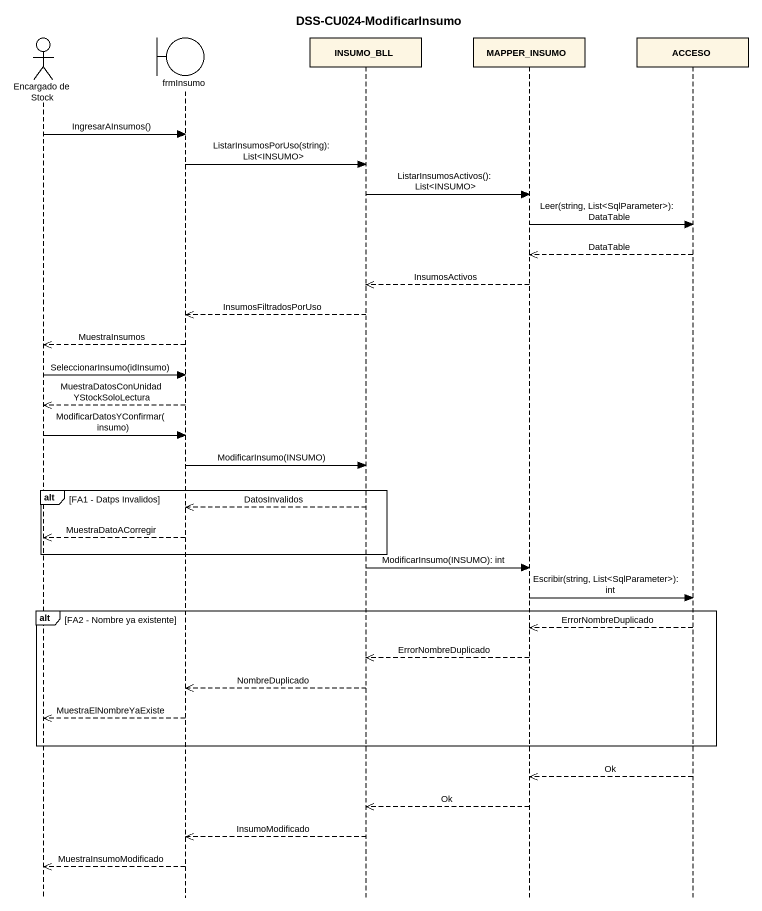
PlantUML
@startuml
title DSS-CU024-ModificarInsumo
hide footbox
actor "Encargado de Stock" as Encargado_de_Stock
boundary frmInsumo
participant INSUMO_BLL
participant MAPPER_INSUMO
participant ACCESO

Encargado_de_Stock -> frmInsumo : IngresarAInsumos()
frmInsumo -> INSUMO_BLL : ListarInsumosPorUso(string): List<INSUMO>
INSUMO_BLL -> MAPPER_INSUMO : ListarInsumosActivos(): List<INSUMO>
MAPPER_INSUMO -> ACCESO : Leer(string, List<SqlParameter>): DataTable
ACCESO -->> MAPPER_INSUMO : DataTable
MAPPER_INSUMO -->> INSUMO_BLL : InsumosActivos
INSUMO_BLL -->> frmInsumo : InsumosFiltradosPorUso
frmInsumo -->> Encargado_de_Stock : MuestraInsumos
Encargado_de_Stock -> frmInsumo : SeleccionarInsumo(idInsumo)
frmInsumo -->> Encargado_de_Stock : MuestraDatosConUnidadYStockSoloLectura
Encargado_de_Stock -> frmInsumo : ModificarDatosYConfirmar(insumo)
frmInsumo -> INSUMO_BLL : ModificarInsumo(INSUMO)
alt FA1 - Datps Invalidos
  INSUMO_BLL -->> frmInsumo : DatosInvalidos
  frmInsumo -->> Encargado_de_Stock : MuestraDatoACorregir
end
INSUMO_BLL -> MAPPER_INSUMO : ModificarInsumo(INSUMO): int
MAPPER_INSUMO -> ACCESO : Escribir(string, List<SqlParameter>): int
alt FA2 - Nombre ya existente
  ACCESO -->> MAPPER_INSUMO : ErrorNombreDuplicado
  MAPPER_INSUMO -->> INSUMO_BLL : ErrorNombreDuplicado
  INSUMO_BLL -->> frmInsumo : NombreDuplicado
  frmInsumo -->> Encargado_de_Stock : MuestraElNombreYaExiste
end
ACCESO -->> MAPPER_INSUMO : Ok
MAPPER_INSUMO -->> INSUMO_BLL : Ok
INSUMO_BLL -->> frmInsumo : InsumoModificado
frmInsumo -->> Encargado_de_Stock : MuestraInsumoModificado
@enduml
